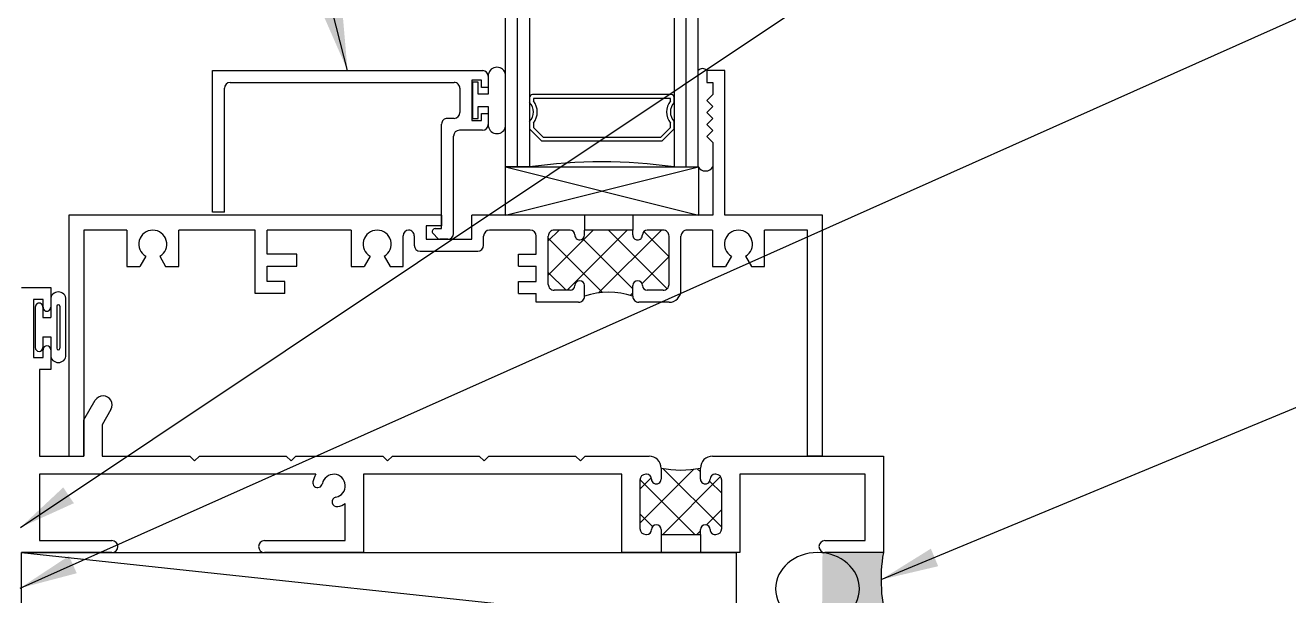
# Model space of a CAD drawing. Extents: x -129 to 26, y 0 to 100.
# Drawn here: x 6.87 to 13.42, y 21.73 to 24.69 of the extents above; entities that cross this region are included whole.
import ezdxf

# ---------------------------------------------------------------- set-up
doc = ezdxf.new("R2010")
doc.units = 0
doc.header["$LTSCALE"] = 1.5
doc.header["$MEASUREMENT"] = 0
doc.layers.get('0').update_dxf_attribs({"linetype": 'CONTINUOUS'})
for name, color, linetype in [('A-BACKER_ROD', 252, 'CONTINUOUS'), ('A-WINDOW_FRAME', 252, 'CONTINUOUS'), ('A-WOOD_FRAMING', 252, 'CONTINUOUS'), ('CLADDING', 252, 'CONTINUOUS'), ('TEXT', 7, 'CONTINUOUS')]:
    doc.layers.add(name, color=color, linetype=linetype)
doc.styles.add('DETAILS', font='sanss___.ttf', dxfattribs={"height": 1})
doc.dimstyles.new('TYVEKDETAILS', dxfattribs={"dimscale": 6, "dimtxt": 1.5, "dimasz": 0.1, "dimexe": 0.75, "dimexo": 0.75, "dimgap": 0.75, "dimtad": 0, "dimtih": 1, "dimtoh": 1, "dimdec": 4, "dimzin": 0, "dimtxsty": 'DETAILS', "dimcen": 0.0625, "dimazin": 3, "dimtfac": 1, "dimtdec": 4, "dimtofl": 0, "dimtmove": 0, "dimatfit": 3, "dimtolj": 1, "dimtzin": 0})

# ---------------------------------------------------------------- blocks, each defined once
blk = doc.blocks.new('*X1')
at = {"color": 0}
for p, q in [((0.8054553343512341, 1.335785420241145), (1.109669914110089, 1.639999999999999)), ((1.160183777301347, 1.314689956851569), (0.8348737341529162, 1.64)), ((1.323650429449553, 1.328), (1.011650429449554, 1.639999999999999)), ((1.421000000000001, 1.407427124746188), (1.18842712474619, 1.639999999999999)), ((1.421000000000001, 1.584203820042825), (1.365203820042828, 1.639999999999999)), ((0.7950000000000002, 1.502106781186548), (0.9256241983103207, 1.632730979496868)), ((0.9829999999999994, 1.336553390593273), (1.242129833729759, 1.595683224323033)), ((1.140166704677987, 1.316943399974624), (1.421000000000001, 1.597776695296638)), ((0.9350901355940304, 1.363006903262249), (0.7950000000000002, 1.503097038856279)), ((1.328, 1.328), (1.421000000000001, 1.421000000000001)), ((0.9966057934991148, 1.301491245357165), (0.9829999999999995, 1.31509703885628))]:
    blk.add_line(p, q, dxfattribs=at)

msp = doc.modelspace()

# ---------------------------------------------------------------- hatches: boundary and pattern name
at = {"layer": 'A-WINDOW_FRAME'}
h = msp.add_hatch(dxfattribs=at)
h.set_pattern_fill('NET', color=256, angle=45, style=0)
h.set_pattern_definition([(135, (11.3223281392198, 21.95791511640895), (0.08838834764831843, 0.08838834764831845), []), (45.00000000000001, (11.3223281392198, 21.95791511640895), (0.08838834764831845, -0.08838834764831843), [])])
edge = h.paths.add_edge_path()
edge.add_ellipse((10.0903281392198, 22.33391511640895), major_axis=(-0.02121320343559674, 0.02121320343559674), ratio=0.9999999999999281, start_angle=-45.00000000000199, end_angle=45.0000000000021, ccw=False)
edge.add_line((10.0903281392198, 22.36391511640894), (10.0953281392198, 22.36391511640894))
edge.add_ellipse((10.0953281392198, 22.33891511640894), major_axis=(0.01767766952966365, 0.01767766952966366), ratio=0.9999999999999614, start_angle=314.9999999999989, end_angle=405.0000000000011, ccw=False)
edge.add_ellipse((10.1453281392198, 22.33891511640894), major_axis=(-0.01767766952966276, 0.01767766952966277), ratio=0.9999999999999916, start_angle=45.00000000000026, end_angle=225.0000000000003)
edge.add_line((10.1703281392198, 22.33891511640895), (10.1703281392198, 22.39591511640895))
edge.add_ellipse((10.27232813921982, 22.89676263485461), major_axis=(-0.3614223545474021, 0.3614223545474022), ratio=0.9999999999999968, start_angle=123.4888593126488, end_angle=146.5111406873473)
edge.add_line((10.3743281392198, 22.39591511640894), (10.3743281392198, 22.33891511640895))
edge.add_ellipse((10.3993281392198, 22.33891511640895), major_axis=(0.01767766952966534, 0.01767766952966534), ratio=0.9999999999999128, start_angle=134.9999999999975, end_angle=314.9999999999975)
edge.add_ellipse((10.4493281392198, 22.33891511640894), major_axis=(-0.01767766952966277, 0.01767766952966276), ratio=0.9999999999999908, start_angle=-44.9999999999921, end_angle=45.00000000000023, ccw=False)
edge.add_line((10.4493281392198, 22.36391511640894), (10.4543281392198, 22.36391511640895))
edge.add_ellipse((10.4543281392198, 22.33391511640895), major_axis=(-0.02121320343559824, 0.02121320343559823), ratio=0.9999999999998455, start_angle=225.0000000000044, end_angle=315.00000000000915, ccw=False)
edge.add_line((10.4843281392198, 22.33391511640895), (10.4843281392198, 22.08191511640895))
edge.add_ellipse((10.4543281392198, 22.08191511640895), major_axis=(-0.02121320343559585, 0.02121320343559585), ratio=0.9999999999999523, start_angle=135.0000000000088, end_angle=225.0000000000014, ccw=False)
edge.add_line((10.45432813921981, 22.05191511640895), (10.44932813921981, 22.05191511640895))
edge.add_ellipse((10.4493281392198, 22.07691511640895), major_axis=(0.01767766952966276, 0.01767766952966277), ratio=0.9999999999999908, start_angle=134.9999999999997, end_angle=225.0000000000125, ccw=False)
edge.add_ellipse((10.3993281392198, 22.07691511640895), major_axis=(0.01767766952966344, 0.01767766952966344), ratio=0.9999999999999855, start_angle=314.9999999999996, end_angle=494.9999999999995)
edge.add_line((10.3743281392198, 22.07691511640895), (10.3743281392198, 22.05191511640895))
edge.add_line((10.3743281392198, 22.05191511640895), (10.1703281392198, 22.05191511640895))
edge.add_line((10.1703281392198, 22.05191511640895), (10.1703281392198, 22.07691511640894))
edge.add_ellipse((10.1453281392198, 22.07691511640894), major_axis=(0.0176776695296645, 0.0176776695296645), ratio=0.9999999999999362, start_angle=314.9999999999982, end_angle=494.9999999999981)
edge.add_ellipse((10.0953281392198, 22.07691511640895), major_axis=(0.01767766952966459, 0.01767766952966459), ratio=0.999999999999997, start_angle=225.0000000000082, end_angle=314.9999999999999, ccw=False)
edge.add_line((10.09532813921981, 22.05191511640895), (10.0903281392198, 22.05191511640895))
edge.add_ellipse((10.0903281392198, 22.08191511640895), major_axis=(-0.02121320343559736, 0.02121320343559735), ratio=0.9999999999999291, start_angle=45.00000000000199, end_angle=135.0000000000048, ccw=False)
edge.add_line((10.0603281392198, 22.08191511640895), (10.0603281392198, 22.33391511640895))
at = {"layer": 'CLADDING', "linetype": 'CONTINUOUS'}
h = msp.add_hatch(color=7, dxfattribs=at)
edge = h.paths.add_edge_path()
edge.add_ellipse((10.98121215870003, 21.77043253950237), major_axis=(0.2173511991718442, 0), ratio=0.8626591466456877, start_angle=-83.53117110699009, end_angle=82.15406217874943, ccw=False)
edge.add_line((11.00569952202941, 21.58412629658924), (11.34360034791078, 21.58412629658924))
edge.add_arc((12.1481225346865, 21.81741111831845), 0.8376620780861633, 170.3439335681095, 196.1704107650004, ccw=False)
edge.add_line((11.3223281392198, 21.95791511640895), (11.01932813921981, 21.95791511640895))
edge.add_line((11.01932813921981, 21.95791511640895), (11.01088274414113, 21.95617729760472))

# ---------------------------------------------------------------- linework, layer by layer
at = {"layer": 'A-BACKER_ROD', "extrusion": (0, 0, -1)}
msp.add_ellipse((10.98121215870003, 21.77043253950237, 8.93999048238438e-09), major_axis=(0.2173511991718442, 0), ratio=0.8626591466456877, dxfattribs=at)
at = {"layer": 'A-WINDOW_FRAME'}
for p, q in [((9.36432813921988, 23.95791511640895, 8.93999048238442e-09), (9.36432813921988, 27.40957396182063, 8.93999048238442e-09)), ((9.42632813921988, 23.95791511640895, 8.93999048238442e-09), (9.42632813921988, 27.40957396182063, 8.93999048238442e-09)), ((9.488328139219881, 27.40957396182063, 8.93999048238442e-09), (9.488328139219881, 23.95791511640895, 8.93999048238442e-09)), ((10.2383281392198, 27.40925376423096, 8.93999048238442e-09), (10.2383281392198, 23.95791511640895, 8.93999048238442e-09)), ((10.3003281392198, 23.95791511640895, 8.93999048238442e-09), (10.3003281392198, 27.40925376423096, 8.93999048238442e-09)), ((10.3623281392198, 23.95791511640895, 8.93999048238442e-09), (10.3623281392198, 27.40925376423096, 8.93999048238442e-09)), ((7.844328139219797, 23.72291511640894, 8.93999048238442e-09), (7.844328139219801, 24.45793211640895, 8.93999048238442e-09)), ((7.844328139219801, 24.45793211640895, 8.93999048238442e-09), (9.245396212453278, 24.45793211640895, 8.93999048238442e-09)), ((10.5003281392198, 24.45791511640895, 8.93999048238442e-09), (10.4073281392198, 24.45791511640895, 8.93999048238442e-09)), ((10.4073281392198, 24.45791511640895, 8.93999048238442e-09), (10.4073281392198, 24.39591511640895, 8.93999048238442e-09)), ((10.5003281392198, 23.70791511640895, 8.93999048238442e-09), (10.5003281392198, 24.45791511640895, 8.93999048238442e-09)), ((7.906328139219797, 23.72291511640894, 8.93999048238442e-09), (7.9063281392198, 24.36593211640895, 8.93999048238442e-09)), ((7.936328139219801, 24.39593211640895, 8.93999048238442e-09), (9.097328139219803, 24.39593211640895, 8.93999048238442e-09)), ((9.127328139219802, 24.36593211640895, 8.93999048238442e-09), (9.127328139219802, 24.23995113544488, 8.93999048238442e-09)), ((9.189328139219802, 24.40795113544489, 8.93999048238442e-09), (9.189328139219802, 24.19795113544489, 8.93999048238442e-09)), ((9.239328139219802, 24.40795113544489, 8.93999048238442e-09), (9.189328139219802, 24.40795113544489, 8.93999048238442e-09)), ((9.239328139219802, 24.37045113544488, 8.93999048238442e-09), (9.239328139219802, 24.40795113544489, 8.93999048238442e-09)), ((9.2743281392198, 24.37045113544488, 8.93999048238442e-09), (9.239328139219802, 24.37045113544488, 8.93999048238442e-09)), ((9.2743281392198, 24.42795113544488, 8.93999048238442e-09), (9.2743281392198, 24.37045113544488, 8.93999048238442e-09)), ((10.4073281392198, 24.39591511640895, 8.93999048238442e-09), (10.4383281392198, 24.39591511640895, 8.93999048238442e-09)), ((10.4383281392198, 24.39591511640895, 8.93999048238442e-09), (10.4383281392198, 24.33291511640895, 8.93999048238442e-09)), ((9.488328139219842, 24.31791511640895, 8.93999048238442e-09), (9.48832813921984, 24.29291511640895, 8.93999048238442e-09)), ((10.22332813921984, 24.33291511640895, 8.93999048238442e-09), (9.50332813921984, 24.33291511640895, 8.93999048238442e-09)), ((10.21832813921984, 24.31291511640895, 8.93999048238442e-09), (9.50832813921984, 24.31291511640895, 8.93999048238442e-09)), ((9.50832813921984, 24.31291511640895, 8.93999048238442e-09), (9.50832813921984, 24.30036074287425, 8.93999048238442e-09)), ((10.21832813921984, 24.30036074287435, 8.93999048238442e-09), (10.21832813921984, 24.31291511640895, 8.93999048238442e-09)), ((10.23832813921984, 24.29291511640895, 8.93999048238442e-09), (10.23832813921984, 24.31791511640895, 8.93999048238442e-09)), ((10.4383281392198, 24.33291511640895, 8.93999048238442e-09), (10.4073281392198, 24.30191511640895, 8.93999048238442e-09)), ((10.4383281392198, 24.27091511640895, 8.93999048238442e-09), (10.4073281392198, 24.30191511640895, 8.93999048238442e-09)), ((9.239328139219802, 24.19795113544489, 8.93999048238442e-09), (9.239328139219802, 24.23545113544489, 8.93999048238442e-09)), ((9.239328139219802, 24.23545113544489, 8.93999048238442e-09), (9.2743281392198, 24.23545113544489, 8.93999048238442e-09)), ((9.2743281392198, 24.23545113544489, 8.93999048238442e-09), (9.2743281392198, 24.17795113544488, 8.93999048238442e-09)), ((10.4383281392198, 24.27091511640895, 8.93999048238442e-09), (10.4073281392198, 24.23991511640894, 8.93999048238442e-09)), ((10.4383281392198, 24.20891511640895, 8.93999048238442e-09), (10.4073281392198, 24.23991511640894, 8.93999048238442e-09)), ((9.0323281392198, 23.63791511640894, 8.93999048238442e-09), (9.032328139219793, 24.17995113544488, 8.93999048238442e-09)), ((9.097328139219803, 24.20995113544488, 8.93999048238442e-09), (9.062328139219792, 24.20995113544488, 8.93999048238442e-09)), ((9.189328139219802, 24.19795113544489, 8.93999048238442e-09), (9.239328139219802, 24.19795113544489, 8.93999048238442e-09)), ((9.488328139219831, 24.19291511640895, 8.93999048238442e-09), (9.48832813921984, 24.15491511640895, 8.93999048238442e-09)), ((9.508328139219834, 24.18546948994365, 8.93999048238442e-09), (9.508328139219838, 24.16319938765641, 8.93999048238442e-09)), ((10.21832813921984, 24.16319938765641, 8.93999048238442e-09), (10.21832813921984, 24.18546948994358, 8.93999048238442e-09)), ((10.23832813921984, 24.15491511640895, 8.93999048238442e-09), (10.23832813921984, 24.19291511640898, 8.93999048238442e-09)), ((10.4383281392198, 24.20891511640895, 8.93999048238442e-09), (10.4073281392198, 24.17791511640895, 8.93999048238442e-09)), ((10.4383281392198, 24.14691511640895, 8.93999048238442e-09), (10.4073281392198, 24.17791511640895, 8.93999048238442e-09)), ((9.094328139219801, 23.61291511640894, 8.93999048238442e-09), (9.094328139219801, 24.11795113544488, 8.93999048238442e-09)), ((9.244328139219801, 24.14795113544488, 8.93999048238442e-09), (9.124328139219799, 24.14795113544488, 8.93999048238442e-09)), ((9.48832813921984, 24.15491511640895, 8.93999048238442e-09), (9.550328139219841, 24.09291511640895, 8.93999048238442e-09)), ((9.508328139219838, 24.16319938765641, 8.93999048238442e-09), (9.558612410467305, 24.11291511640895, 8.93999048238442e-09)), ((9.558612410467305, 24.11291511640895, 8.93999048238442e-09), (10.16804386797238, 24.11291511640895, 8.93999048238442e-09)), ((10.16804386797238, 24.11291511640895, 8.93999048238442e-09), (10.21832813921984, 24.16319938765641, 8.93999048238442e-09)), ((10.17632813921984, 24.09291511640895, 8.93999048238442e-09), (10.23832813921984, 24.15491511640895, 8.93999048238442e-09)), ((10.4383281392198, 24.14691511640895, 8.93999048238442e-09), (10.4073281392198, 24.11591511640895, 8.93999048238442e-09)), ((10.4383281392198, 24.08491511640894, 8.93999048238442e-09), (10.4073281392198, 24.11591511640895, 8.93999048238442e-09)), ((9.550328139219841, 24.09291511640895, 8.93999048238442e-09), (10.17632813921984, 24.09291511640895, 8.93999048238442e-09)), ((10.4383281392198, 24.08491511640894, 8.93999048238442e-09), (10.4383281392198, 23.70791511640895, 8.93999048238442e-09)), ((9.42632813921988, 23.95791511640895, 8.93999048238442e-09), (9.36432813921988, 23.95791511640895, 8.93999048238442e-09)), ((9.364328139219879, 23.70791511640895, 8.93999048238442e-09), (10.36432813921988, 23.95791511640895, 8.93999048238442e-09)), ((9.364328139219879, 23.95791511640895, 8.93999048238442e-09), (10.36432813921988, 23.70791511640895, 8.93999048238442e-09)), ((9.364328139219879, 23.95791511640895, 8.93999048238442e-09), (10.36432813921988, 23.95791511640895, 8.93999048238442e-09)), ((9.364328139219879, 23.70791511640895, 8.93999048238442e-09), (9.364328139219879, 23.95791511640895, 8.93999048238442e-09)), ((9.488328139219881, 23.95791511640895, 8.93999048238442e-09), (9.42632813921988, 23.95791511640895, 8.93999048238442e-09)), ((10.2383281392198, 23.95791511640895, 8.93999048238442e-09), (10.3003281392198, 23.95791511640895, 8.93999048238442e-09)), ((10.3003281392198, 23.95791511640895, 8.93999048238442e-09), (10.3623281392198, 23.95791511640895, 8.93999048238442e-09)), ((10.36432813921988, 23.95791511640895, 8.93999048238442e-09), (10.36432813921988, 23.70791511640895, 8.93999048238442e-09)), ((7.906328139219797, 23.72291511640894, 8.93999048238442e-09), (7.844328139219797, 23.72291511640894, 8.93999048238442e-09)), ((7.100328139219801, 23.70791511640895, 8.93999048238442e-09), (7.100328139219801, 22.45791511640895, 8.93999048238442e-09)), ((9.0323281392198, 23.70791511640895, 8.93999048238442e-09), (7.100328139219801, 23.70791511640895, 8.93999048238442e-09)), ((9.0323281392198, 23.65291511640895, 8.93999048238442e-09), (8.952328139219802, 23.65291511640895, 8.93999048238442e-09)), ((8.952328139219802, 23.65291511640895, 8.93999048238442e-09), (8.952328139219802, 23.58291511640895, 8.93999048238442e-09)), ((9.0323281392198, 23.70791511640895, 8.93999048238442e-09), (9.0323281392198, 23.65291511640895, 8.93999048238442e-09)), ((9.773328139219803, 23.70791511640895, 8.93999048238442e-09), (9.188328139219802, 23.70791511640895, 8.93999048238442e-09)), ((9.188328139219802, 23.58291511640895, 8.93999048238442e-09), (9.188328139219802, 23.70791511640895, 8.93999048238442e-09)), ((10.36432813921988, 23.70791511640895, 8.93999048238442e-09), (9.364328139219879, 23.70791511640895, 8.93999048238442e-09)), ((9.773328139219803, 23.70791511640895, 8.93999048238442e-09), (9.7733281392198, 23.62991511640895, 8.93999048238442e-09)), ((10.4383281392198, 23.70791511640895, 8.93999048238442e-09), (10.0233281392198, 23.70791511640895, 8.93999048238442e-09)), ((10.0233281392198, 23.70791511640895, 8.93999048238442e-09), (10.0233281392198, 23.62991511640895, 8.93999048238442e-09)), ((11.0063281392198, 23.70791511640895, 8.93999048238442e-09), (10.5003281392198, 23.70791511640895, 8.93999048238442e-09)), ((11.0063281392198, 22.45791511640895, 8.93999048238442e-09), (11.0063281392198, 23.70791511640895, 8.93999048238442e-09)), ((7.178328139219801, 23.62991511640895, 8.93999048238442e-09), (7.178328139219801, 22.45791511640895, 8.93999048238442e-09)), ((7.400828139219801, 23.62991511640895, 8.93999048238442e-09), (7.178328139219801, 23.62991511640895, 8.93999048238442e-09)), ((7.400828139219801, 23.62991511640895, 8.93999048238442e-09), (7.400828139219801, 23.44191511640895, 8.93999048238442e-09)), ((8.065328139219801, 23.62991511640895, 8.93999048238442e-09), (7.669828139219803, 23.62991511640895, 8.93999048238442e-09)), ((7.669828139219803, 23.44191511640895, 8.93999048238442e-09), (7.669828139219803, 23.62991511640895, 8.93999048238442e-09)), ((8.065328139219801, 23.30091511640895, 8.93999048238442e-09), (8.065328139219801, 23.62991511640895, 8.93999048238442e-09)), ((8.127328139219802, 23.50491511640895, 8.93999048238442e-09), (8.127328139219802, 23.62991511640895, 8.93999048238442e-09)), ((8.563828139219801, 23.62991511640895, 8.93999048238442e-09), (8.127328139219802, 23.62991511640895, 8.93999048238442e-09)), ((8.563828139219801, 23.62991511640895, 8.93999048238442e-09), (8.563828139219801, 23.44191511640895, 8.93999048238442e-09)), ((8.832828139219803, 23.44191511640895, 8.93999048238442e-09), (8.832828139219803, 23.60116511640895, 8.93999048238442e-09)), ((8.861578139219802, 23.62991511640895, 8.93999048238442e-09), (8.861578139219802, 23.62991511640895, 8.93999048238442e-09)), ((8.8903281392198, 23.60116511640895, 8.93999048238442e-09), (8.8903281392198, 23.55191511640895, 8.93999048238442e-09)), ((8.952328139219802, 23.58291511640895, 8.93999048238442e-09), (9.188328139219802, 23.58291511640895, 8.93999048238442e-09)), ((9.013421537501994, 23.58730851469114, 8.93999048238442e-09), (8.988421537502003, 23.61230851469114, 8.93999048238442e-09)), ((8.9990281392198, 23.63791511640894, 8.93999048238442e-09), (9.0323281392198, 23.63791511640894, 8.93999048238442e-09)), ((9.064328139219798, 23.58291511640894, 8.93999048238442e-09), (9.02402813921979, 23.58291511640894, 8.93999048238442e-09)), ((9.250328139219803, 23.55191511640895, 8.93999048238442e-09), (9.250328139219803, 23.59891511640895, 8.93999048238442e-09)), ((9.4923281392198, 23.62991511640895, 8.93999048238442e-09), (9.281328139219802, 23.62991511640895, 8.93999048238442e-09)), ((9.5233281392198, 23.50491511640895, 8.93999048238442e-09), (9.5233281392198, 23.59891511640895, 8.93999048238442e-09)), ((9.5853281392198, 23.34891511640895, 8.93999048238442e-09), (9.5853281392198, 23.59891511640895, 8.93999048238442e-09)), ((9.698328139219804, 23.62991511640895, 8.93999048238442e-09), (9.6163281392198, 23.62991511640895, 8.93999048238442e-09)), ((9.723328139219802, 23.60491511640895, 8.93999048238442e-09), (9.723328139219802, 23.60491511640895, 8.93999048238442e-09)), ((9.748328139219801, 23.57991511640895, 8.93999048238442e-09), (9.748328139219801, 23.57991511640895, 8.93999048238442e-09)), ((9.7733281392198, 23.60491511640895, 8.93999048238442e-09), (9.7733281392198, 23.62991511640895, 8.93999048238442e-09)), ((10.0233281392198, 23.62991511640895, 8.93999048238442e-09), (9.7733281392198, 23.62991511640895, 8.93999048238442e-09)), ((10.0233281392198, 23.60491511640895, 8.93999048238442e-09), (10.0233281392198, 23.62991511640895, 8.93999048238442e-09)), ((10.0483281392198, 23.57991511640895, 8.93999048238442e-09), (10.0483281392198, 23.57991511640895, 8.93999048238442e-09)), ((10.0733281392198, 23.60491511640895, 8.93999048238442e-09), (10.0733281392198, 23.60491511640895, 8.93999048238442e-09)), ((10.1803281392198, 23.62991511640895, 8.93999048238442e-09), (10.0983281392198, 23.62991511640895, 8.93999048238442e-09)), ((10.2113281392198, 23.34891511640895, 8.93999048238442e-09), (10.2113281392198, 23.59891511640895, 8.93999048238442e-09)), ((10.2733281392198, 23.31791511640895, 8.93999048238442e-09), (10.2733281392198, 23.59891511640895, 8.93999048238442e-09)), ((10.4368281392198, 23.62991511640895, 8.93999048238442e-09), (10.3043281392198, 23.62991511640895, 8.93999048238442e-09)), ((10.4368281392198, 23.62991511640895, 8.93999048238442e-09), (10.4368281392198, 23.44191511640895, 8.93999048238442e-09)), ((10.9283281392198, 23.62991511640895, 8.93999048238442e-09), (10.7058281392198, 23.62991511640895, 8.93999048238442e-09)), ((10.7058281392198, 23.44191511640895, 8.93999048238442e-09), (10.7058281392198, 23.62991511640895, 8.93999048238442e-09)), ((10.9283281392198, 22.45791511640895, 8.93999048238442e-09), (10.9283281392198, 23.62991511640895, 8.93999048238442e-09)), ((8.921328139219803, 23.52091511640895, 8.93999048238442e-09), (9.219328139219801, 23.52091511640895, 8.93999048238442e-09)), ((7.499078139219801, 23.49462827463458, 8.93999048238442e-09), (7.468644183128401, 23.44191511640895, 8.93999048238442e-09)), ((7.571578139219802, 23.49462827463458, 8.93999048238442e-09), (7.602012095311203, 23.44191511640895, 8.93999048238442e-09)), ((8.282328139219803, 23.50491511640895, 8.93999048238442e-09), (8.127328139219802, 23.50491511640895, 8.93999048238442e-09)), ((8.282328139219803, 23.44291511640895, 8.93999048238442e-09), (8.282328139219803, 23.50491511640895, 8.93999048238442e-09)), ((8.662078139219801, 23.49462827463458, 8.93999048238442e-09), (8.631644183128401, 23.44191511640895, 8.93999048238442e-09)), ((8.7345781392198, 23.49462827463458, 8.93999048238442e-09), (8.765012095311203, 23.44191511640895, 8.93999048238442e-09)), ((9.430328139219803, 23.50491511640895, 8.93999048238442e-09), (9.523328139219803, 23.50491511640895, 8.93999048238442e-09)), ((9.430328139219803, 23.44291511640895, 8.93999048238442e-09), (9.430328139219803, 23.50491511640895, 8.93999048238442e-09)), ((10.5350781392198, 23.49462827463458, 8.93999048238442e-09), (10.5046441831284, 23.44191511640895, 8.93999048238442e-09)), ((10.6075781392198, 23.49462827463458, 8.93999048238442e-09), (10.6380120953112, 23.44191511640895, 8.93999048238442e-09)), ((7.400828139219801, 23.44191511640895, 8.93999048238442e-09), (7.468644183128401, 23.44191511640895, 8.93999048238442e-09)), ((7.602012095311203, 23.44191511640895, 8.93999048238442e-09), (7.669828139219803, 23.44191511640895, 8.93999048238442e-09)), ((8.127328139219802, 23.36291511640895, 8.93999048238442e-09), (8.127328139219802, 23.44291511640895, 8.93999048238442e-09)), ((8.127328139219802, 23.44291511640895, 8.93999048238442e-09), (8.282328139219803, 23.44291511640895, 8.93999048238442e-09)), ((8.563828139219801, 23.44191511640895, 8.93999048238442e-09), (8.631644183128401, 23.44191511640895, 8.93999048238442e-09)), ((8.765012095311203, 23.44191511640895, 8.93999048238442e-09), (8.832828139219803, 23.44191511640895, 8.93999048238442e-09)), ((9.430328139219803, 23.44291511640895, 8.93999048238442e-09), (9.523328139219803, 23.44291511640895, 8.93999048238442e-09)), ((9.523328139219803, 23.36291511640895, 8.93999048238442e-09), (9.523328139219803, 23.44291511640895, 8.93999048238442e-09)), ((10.4368281392198, 23.44191511640895, 8.93999048238442e-09), (10.5046441831284, 23.44191511640895, 8.93999048238442e-09)), ((10.6380120953112, 23.44191511640895, 8.93999048238442e-09), (10.7058281392198, 23.44191511640895, 8.93999048238442e-09)), ((6.854328139219803, 23.33291511640895, 8.93999048238442e-09), (7.006328139219802, 23.33291511640895, 8.93999048238442e-09)), ((7.006328139219802, 23.33291511640895, 8.93999048238442e-09), (7.006328139219806, 23.22991511640895, 8.93999048238442e-09)), ((8.220328139219802, 23.36291511640895, 8.93999048238442e-09), (8.127328139219802, 23.36291511640895, 8.93999048238442e-09)), ((8.220328139219802, 23.30091511640895, 8.93999048238442e-09), (8.220328139219802, 23.36291511640895, 8.93999048238442e-09)), ((9.430328139219803, 23.30091511640895, 8.93999048238442e-09), (9.430328139219803, 23.36291511640895, 8.93999048238442e-09)), ((9.430328139219803, 23.36291511640895, 8.93999048238442e-09), (9.523328139219803, 23.36291511640895, 8.93999048238442e-09)), ((9.698328139219804, 23.31791511640895, 8.93999048238442e-09), (9.6163281392198, 23.31791511640895, 8.93999048238442e-09)), ((9.723328139219802, 23.34291511640895, 8.93999048238442e-09), (9.723328139219802, 23.34291511640895, 8.93999048238442e-09)), ((9.748328139219801, 23.36791511640894, 8.93999048238442e-09), (9.748328139219801, 23.36791511640894, 8.93999048238442e-09)), ((9.773328139219803, 23.28691511640895, 8.93999048238442e-09), (9.773328139219803, 23.34291511640895, 8.93999048238442e-09)), ((10.0233281392198, 23.28691511640895, 8.93999048238442e-09), (10.0233281392198, 23.34291511640895, 8.93999048238442e-09)), ((10.0483281392198, 23.36791511640894, 8.93999048238442e-09), (10.0483281392198, 23.36791511640894, 8.93999048238442e-09)), ((10.0733281392198, 23.34291511640895, 8.93999048238442e-09), (10.0733281392198, 23.34291511640895, 8.93999048238442e-09)), ((10.1803281392198, 23.31791511640895, 8.93999048238442e-09), (10.0983281392198, 23.31791511640895, 8.93999048238442e-09)), ((6.916328139219804, 23.26991511640895, 8.93999048238442e-09), (6.916328139219804, 22.96991511640895, 8.93999048238442e-09)), ((6.966328139219801, 23.26991511640895, 8.93999048238442e-09), (6.916328139219804, 23.26991511640895, 8.93999048238442e-09)), ((6.966328139219803, 23.22991511640895, 8.93999048238442e-09), (6.966328139219801, 23.26991511640895, 8.93999048238442e-09)), ((7.005961150592785, 23.26991511640895, 8.93999048238442e-09), (7.005961150592785, 23.17636245029784, 8.93999048238442e-09)), ((8.220328139219802, 23.30091511640895, 8.93999048238442e-09), (8.065328139219801, 23.30091511640895, 8.93999048238442e-09)), ((9.430328139219803, 23.30091511640895, 8.93999048238442e-09), (9.523328139219803, 23.30091511640895, 8.93999048238442e-09)), ((9.523328139219803, 23.25591511640895, 8.93999048238442e-09), (9.523328139219803, 23.30091511640895, 8.93999048238442e-09)), ((9.7423281392198, 23.25591511640895, 8.93999048238442e-09), (9.523328139219803, 23.25591511640895, 8.93999048238442e-09)), ((10.2113281392198, 23.25591511640895, 8.93999048238442e-09), (10.0543281392198, 23.25591511640895, 8.93999048238442e-09)), ((6.925961150592784, 23.23136245029784, 8.93999048238442e-09), (6.925961150592784, 23.02136245029785, 8.93999048238442e-09)), ((6.965961150592786, 23.23136245029784, 8.93999048238442e-09), (6.965961150592786, 23.17636245029784, 8.93999048238442e-09)), ((7.037961150592785, 23.23536245029785, 8.93999048238442e-09), (7.037961150592785, 23.01736245029785, 8.93999048238442e-09)), ((7.053961150592784, 23.23536245029785, 8.93999048238442e-09), (7.053961150592784, 23.01736245029785, 8.93999048238442e-09)), ((6.965961150592786, 23.17636245029784, 8.93999048238442e-09), (7.005961150592785, 23.17636245029784, 8.93999048238442e-09)), ((6.965961150592786, 23.07636245029784, 8.93999048238442e-09), (6.965961150592786, 23.02136245029785, 8.93999048238442e-09)), ((6.965961150592786, 23.07636245029784, 8.93999048238442e-09), (7.005961150592785, 23.07636245029784, 8.93999048238442e-09)), ((7.005961150592785, 23.07636245029784, 8.93999048238442e-09), (7.005961150592785, 22.96991511640895, 8.93999048238442e-09)), ((6.966328139219803, 22.96991511640895, 8.93999048238442e-09), (6.966328139219803, 23.00991511640895, 8.93999048238442e-09)), ((7.006328139219802, 23.00991511640895, 8.93999048238442e-09), (7.006328139219804, 22.90691511640895, 8.93999048238442e-09)), ((6.916328139219804, 22.96991511640895, 8.93999048238442e-09), (6.966328139219803, 22.96991511640895, 8.93999048238442e-09)), ((6.948328139219804, 22.90691511640895, 8.93999048238442e-09), (6.948328139219804, 22.45791511640895, 8.93999048238442e-09)), ((7.006328139219804, 22.90691511640895, 8.93999048238442e-09), (6.948328139219804, 22.90691511640895, 8.93999048238442e-09)), ((7.178328139219802, 22.64591511640895, 8.93999048238442e-09), (7.236929191542549, 22.74741511640895, 8.93999048238442e-09)), ((7.318335579498287, 22.70041511640895, 8.93999048238442e-09), (7.272328139219802, 22.62072789232042, 8.93999048238442e-09)), ((7.178328139219801, 22.45791511640895, 8.93999048238442e-09), (7.178328139219802, 22.64591511640895, 8.93999048238442e-09)), ((7.272328139219802, 22.62072789232042, 8.93999048238442e-09), (7.272328139219802, 22.45791511640895, 8.93999048238442e-09)), ((6.948328139219804, 22.45791511640895, 8.93999048238442e-09), (7.178328139219801, 22.45791511640895, 8.93999048238442e-09)), ((7.100328139219801, 22.45791511640895, 8.93999048238442e-09), (7.178328139219801, 22.45791511640895, 8.93999048238442e-09)), ((7.272328139219802, 22.45791511640895, 8.93999048238442e-09), (7.727328139219804, 22.45791511640895, 8.93999048238442e-09)), ((7.727328139219804, 22.45791511640895, 8.93999048238442e-09), (7.752328139219802, 22.43291511640895, 8.93999048238442e-09)), ((7.752328139219802, 22.43291511640895, 8.93999048238442e-09), (7.777328139219801, 22.45791511640895, 8.93999048238442e-09)), ((7.777328139219801, 22.45791511640895, 8.93999048238442e-09), (8.227328139219804, 22.45791511640895, 8.93999048238442e-09)), ((8.227328139219804, 22.45791511640895, 8.93999048238442e-09), (8.252328139219802, 22.43291511640895, 8.93999048238442e-09)), ((8.252328139219802, 22.43291511640895, 8.93999048238442e-09), (8.2773281392198, 22.45791511640895, 8.93999048238442e-09)), ((8.2773281392198, 22.45791511640895, 8.93999048238442e-09), (8.727328139219802, 22.45791511640895, 8.93999048238442e-09)), ((8.727328139219802, 22.45791511640895, 8.93999048238442e-09), (8.752328139219802, 22.43291511640895, 8.93999048238442e-09)), ((8.752328139219802, 22.43291511640895, 8.93999048238442e-09), (8.7773281392198, 22.45791511640895, 8.93999048238442e-09)), ((8.7773281392198, 22.45791511640895, 8.93999048238442e-09), (9.227328139219802, 22.45791511640895, 8.93999048238442e-09)), ((9.227328139219802, 22.45791511640895, 8.93999048238442e-09), (9.252328139219802, 22.43291511640895, 8.93999048238442e-09)), ((9.252328139219802, 22.43291511640895, 8.93999048238442e-09), (9.2773281392198, 22.45791511640895, 8.93999048238442e-09)), ((9.2773281392198, 22.45791511640895, 8.93999048238442e-09), (9.726700912450664, 22.45791511640895, 8.93999048238442e-09)), ((9.726700912450664, 22.45791511640895, 8.93999048238442e-09), (9.751700912450662, 22.43291511640895, 8.93999048238442e-09)), ((9.751700912450662, 22.43291511640895, 8.93999048238442e-09), (9.776700912450663, 22.45791511640895, 8.93999048238442e-09)), ((9.776700912450663, 22.45791511640895, 8.93999048238442e-09), (10.1083281392198, 22.45791511640895, 8.93999048238442e-09)), ((10.4363281392198, 22.45791511640894, 8.93999048238442e-09), (11.3223281392198, 22.45791511640895, 8.93999048238442e-09)), ((11.0063281392198, 22.45791511640895, 8.93999048238442e-09), (10.9283281392198, 22.45791511640895, 8.93999048238442e-09)), ((11.3223281392198, 22.45791511640895, 8.93999048238442e-09), (11.3223281392198, 21.95791511640895, 8.93999048238442e-09)), ((6.948328139219804, 22.36391511640894, 8.93999048238442e-09), (6.948328139219802, 22.01991511640895, 8.93999048238442e-09)), ((8.381132694646851, 22.36391511640894, 8.93999048238442e-09), (6.948328139219804, 22.36391511640894, 8.93999048238442e-09)), ((8.627328139219802, 22.36391511640895, 8.93999048238442e-09), (8.627328139219802, 21.95791511640895, 8.93999048238442e-09)), ((9.966328139219799, 22.36391511640895, 8.93999048238442e-09), (8.627328139219802, 22.36391511640895, 8.93999048238442e-09)), ((9.966328139219799, 21.95791511640894, 8.93999048238442e-09), (9.966328139219799, 22.36391511640895, 8.93999048238442e-09)), ((10.0603281392198, 22.33391511640895, 8.93999048238442e-09), (10.0603281392198, 22.08191511640895, 8.93999048238442e-09)), ((10.0953281392198, 22.36391511640894, 8.93999048238442e-09), (10.0903281392198, 22.36391511640894, 8.93999048238442e-09)), ((10.1703281392198, 22.39591511640895, 8.93999048238442e-09), (10.1703281392198, 22.33891511640894, 8.93999048238442e-09)), ((10.3743281392198, 22.33891511640894, 8.93999048238442e-09), (10.3743281392198, 22.39591511640895, 8.93999048238442e-09)), ((10.4543281392198, 22.36391511640895, 8.93999048238442e-09), (10.4493281392198, 22.36391511640894, 8.93999048238442e-09)), ((10.4843281392198, 22.08191511640895, 8.93999048238442e-09), (10.4843281392198, 22.33391511640895, 8.93999048238442e-09)), ((11.2283281392198, 22.36391511640895, 8.93999048238442e-09), (10.5783281392198, 22.36391511640895, 8.93999048238442e-09)), ((10.5783281392198, 22.36391511640895, 8.93999048238442e-09), (10.5783281392198, 21.95791511640895, 8.93999048238442e-09)), ((11.2283281392198, 22.01991511640895, 8.93999048238442e-09), (11.2283281392198, 22.36391511640895, 8.93999048238442e-09)), ((8.533328139219801, 22.01991511640895, 8.93999048238442e-09), (8.533328139219801, 22.21171967183602, 8.93999048238442e-09)), ((10.1703281392198, 22.07691511640895, 8.93999048238442e-09), (10.1703281392198, 22.05191511640895, 8.93999048238442e-09)), ((10.3743281392198, 22.05191511640895, 8.93999048238442e-09), (10.3743281392198, 22.07691511640895, 8.93999048238442e-09)), ((6.948328139219802, 22.01991511640895, 8.93999048238442e-09), (7.3233281392198, 22.01991511640895, 8.93999048238442e-09)), ((8.114622450606294, 22.01991511640895, 8.93999048238442e-09), (8.533328139219801, 22.01991511640895, 8.93999048238442e-09)), ((10.0903281392198, 22.05191511640895, 8.93999048238442e-09), (10.0953281392198, 22.05191511640895, 8.93999048238442e-09)), ((10.1703281392198, 22.05191511640895, 8.93999048238442e-09), (10.1703281392198, 21.95791511640895, 8.93999048238442e-09)), ((10.1703281392198, 22.05191511640895, 8.93999048238442e-09), (10.3743281392198, 22.05191511640895, 8.93999048238442e-09)), ((10.3743281392198, 22.05191511640895, 8.93999048238442e-09), (10.3743281392198, 21.95791511640895, 8.93999048238442e-09)), ((10.4493281392198, 22.05191511640895, 8.93999048238442e-09), (10.4543281392198, 22.05191511640895, 8.93999048238442e-09)), ((11.0193281392198, 22.01991511640895, 8.93999048238442e-09), (11.2283281392198, 22.01991511640895, 8.93999048238442e-09)), ((7.3233281392198, 21.95791511640895, 8.93999048238442e-09), (6.854328139219803, 21.95791511640895, 8.93999048238442e-09)), ((8.627328139219802, 21.95791511640895, 8.93999048238442e-09), (8.114622450606294, 21.95791511640895, 8.93999048238442e-09)), ((10.1703281392198, 21.95791511640895, 8.93999048238442e-09), (9.966328139219799, 21.95791511640894, 8.93999048238442e-09)), ((10.3743281392198, 21.95791511640895, 8.93999048238442e-09), (10.1703281392198, 21.95791511640895, 8.93999048238442e-09)), ((10.5783281392198, 21.95791511640895, 8.93999048238442e-09), (10.3743281392198, 21.95791511640895, 8.93999048238442e-09)), ((11.3223281392198, 21.95791511640895, 8.93999048238442e-09), (11.0193281392198, 21.95791511640895, 8.93999048238442e-09))]:
    msp.add_line(p, q, dxfattribs=at)
at = {"layer": 'A-WINDOW_FRAME', "linetype": 'CONTINUOUS'}
msp.add_line((7.085328139219801, 22.98280978418674, 8.93999048238442e-09), (7.085328139219801, 23.26991511640895, 8.93999048238442e-09), dxfattribs=at)
at = {"layer": 'A-WINDOW_FRAME', "elevation": 8.93999048238442e-09}
msp.add_lwpolyline([(9.222538192704434, 24.39755074679546), (9.192538192704433, 24.39755074679546), (9.192538192704436, 24.20835152409433), (9.222538192704434, 24.20835152409432), (9.222538192704434, 24.27145113544489), (9.274328139219802, 24.27145113544489), (9.274328139219802, 24.16895113544489, 0.8444444444437201), (9.36432813921988, 24.16895113544489), (9.36432813921988, 24.43695113544489, 0.8444444444437201), (9.274328139219802, 24.43695113544489), (9.274328139219802, 24.33445113544489), (9.222538192704434, 24.33445113544489)], format="xyb", close=True, dxfattribs=at)
msp.add_lwpolyline([(9.222538192704434, 24.39755074679546), (9.192538192704433, 24.39755074679546), (9.192538192704436, 24.20835152409433), (9.222538192704434, 24.20835152409432), (9.222538192704434, 24.27145113544489), (9.274328139219802, 24.27145113544489), (9.274328139219802, 24.16895113544489, 0.8444444444437201), (9.36432813921988, 24.16895113544489), (9.36432813921988, 24.43695113544489, 0.8444444444437201), (9.274328139219802, 24.43695113544489), (9.274328139219802, 24.33445113544489), (9.222538192704434, 24.33445113544489)], format="xyb", close=True, dxfattribs=at)
at = {"layer": 'A-WINDOW_FRAME'}
for centre, radius, start, end in [((9.244328139219801, 24.42795113544488, 8.93999048238442e-09), 0.03000000000000028, 359.9999999999975, 87.95969920375727), ((10.3848281392198, 24.43777954545842, 8.93999048238442e-09), 0.03019422490318169, 41.82581517390936, 138.1741848260902), ((7.936328139219801, 24.36593211640895, 8.93999048238442e-09), 0.03, 90, 179.9999999999997), ((9.097328139219803, 24.36593211640895, 8.93999048238442e-09), 0.03, 359.9999999999999, 90), ((9.50332813921984, 24.31791511640895, 8.93999048238442e-09), 0.01499999999999968, 90, 180), ((9.435828139219822, 24.24291511640896, 8.93999048238442e-09), 0.09249999999996211, 321.6083326381894, 38.39166736180536), ((10.29082813921976, 24.24291511640897, 8.93999048238442e-09), 0.09249999999994156, 141.6083326381159, 218.3916673618841), ((10.22332813921984, 24.31791511640895, 8.93999048238442e-09), 0.01499999999999968, 6.361109362927034e-15, 90), ((9.097328139219801, 24.23995113544488, 8.93999048238442e-09), 0.03, 270, 359.9999999999999), ((9.435828139219884, 24.24291511640896, 8.93999048238442e-09), 0.0724999999999622, 316.3971810272669, 43.60281897272292), ((10.29082813921978, 24.24291511640897, 8.93999048238442e-09), 0.07249999999994144, 136.3971810272709, 223.6028189727291), ((9.062328139219792, 24.17995113544488, 8.93999048238442e-09), 0.03, 90, 180.0000000000008), ((9.244328139219803, 24.17795113544488, 8.93999048238442e-09), 0.02999999999999758, 270, 6.361109362927034e-15), ((9.1243281392198, 24.11795113544488, 8.93999048238442e-09), 0.03, 90, 180), ((9.863328139219842, 21.3403986200416, 8.93999048238442e-09), 2.64424235060918, 81.84696567616088, 98.15303432383917), ((10.4003281392198, 23.9820832814378, 8.93999048238442e-09), 0.04503443350217795, 212.456537517251, 327.5434624827489), ((7.5353281392198, 23.55741511640895, 8.93999048238442e-09), 0.0725, 299.9999999999995, 240.0000000000001), ((8.698328139219804, 23.55741511640895, 8.93999048238442e-09), 0.0725, 299.9999999999995, 240.0000000000001), ((8.861578139219802, 23.60116511640895, 8.93999048238442e-09), 0.02875, 90.00000000000092, 180), ((8.861578139219802, 23.60116511640895, 8.93999048238442e-09), 0.02875, 7.016477563892661e-15, 90.00000000000092), ((8.9990281392198, 23.62291511640894, 8.93999048238442e-09), 0.01499999999999792, 90, 225.0000000000016), ((9.02402813921979, 23.59791511640895, 8.93999048238442e-09), 0.0149999999999999, 225, 270), ((9.0643281392198, 23.61291511640894, 8.93999048238442e-09), 0.03, 270, 359.9999999999999), ((9.281328139219802, 23.59891511640895, 8.93999048238442e-09), 0.031, 90, 180), ((9.4923281392198, 23.59891511640895, 8.93999048238442e-09), 0.031, 1.342386648224333e-13, 89.99999999999991), ((9.6163281392198, 23.59891511640895, 8.93999048238442e-09), 0.031, 89.9999999999998, 180), ((9.698328139219804, 23.60491511640895, 8.93999048238442e-09), 0.025, 7.016477563892661e-15, 90), ((9.748328139219801, 23.60491511640895, 8.93999048238442e-09), 0.025, 179.999999999999, 270), ((9.748328139219801, 23.60491511640895, 8.93999048238442e-09), 0.025, 270.0000000000005, 5.159052265980553e-13), ((10.0483281392198, 23.60491511640895, 8.93999048238442e-09), 0.025, 180.0000000000005, 270.000000000001), ((10.0483281392198, 23.60491511640895, 8.93999048238442e-09), 0.025, 270, 5.159052265980553e-13), ((10.0983281392198, 23.60491511640895, 8.93999048238442e-09), 0.025, 90.0000000000002, 180), ((10.1803281392198, 23.59891511640895, 8.93999048238442e-09), 0.031, 359.9999999999999, 90.0000000000002), ((10.3043281392198, 23.59891511640895, 8.93999048238442e-09), 0.031, 90, 180.0000000000001), ((10.5713281392198, 23.55741511640895, 8.93999048238442e-09), 0.0725, 299.9999999999995, 240.0000000000001), ((8.921328139219803, 23.55191511640895, 8.93999048238442e-09), 0.031, 180, 270), ((9.219328139219801, 23.55191511640895, 8.93999048238442e-09), 0.031, 270.0000000000001, 7.016477563892661e-15), ((9.6163281392198, 23.34891511640895, 8.93999048238442e-09), 0.031, 180.0000000000002, 270.0000000000002), ((9.698328139219804, 23.34291511640895, 8.93999048238442e-09), 0.025, 270, 7.016477563892661e-15), ((9.748328139219801, 23.34291511640895, 8.93999048238442e-09), 0.025, 90, 180), ((9.748328139219801, 23.34291511640895, 8.93999048238442e-09), 0.025, 2.360164146292659e-13, 90), ((10.0483281392198, 23.34291511640895, 8.93999048238442e-09), 0.025, 90, 180), ((10.0483281392198, 23.34291511640895, 8.93999048238442e-09), 0.025, 7.016477563892661e-15, 89.99999999999899), ((10.0983281392198, 23.34291511640895, 8.93999048238442e-09), 0.025, 180, 269.9999999999993), ((10.1803281392198, 23.34891511640895, 8.93999048238442e-09), 0.031, 269.9999999999995, 7.016477563892661e-15), ((10.2113281392198, 23.31791511640895, 8.93999048238442e-09), 0.062, 269.9999999999998, 8.334978991901706e-14), ((6.945961150592812, 23.23136245029787, 8.93999048238442e-09), 0.0199999999999747, 359.9999999999313, 180.0000000000688), ((9.7423281392198, 23.28691511640895, 8.93999048238442e-09), 0.031, 270, 3.377941644360985e-13), ((9.898328139219803, 22.93109404463407, 8.93999048238442e-09), 0.3771387478356304, 70.64361654300615, 109.356383456994), ((10.0543281392198, 23.28691511640895, 8.93999048238442e-09), 0.031, 179.9999999999997, 269.9999999999999), ((6.986328139219804, 23.22991511640895, 8.93999048238442e-09), 0.02000000000000197, 180.0000000000025, 2.557165963896668e-12), ((7.045961150592785, 23.23536245029785, 8.93999048238442e-09), 0.008000000000000007, 7.016477563892661e-15, 180), ((6.945961150592812, 23.02136245029785, 8.93999048238442e-09), 0.0199999999999747, 180.0000000000013, 359.9999999999987), ((6.986328139219802, 23.00991511640895, 8.93999048238442e-09), 0.01999999999999957, 1.272221872585407e-14, 180), ((7.045961150592785, 23.01736245029785, 8.93999048238442e-09), 0.008000000000000007, 180, 7.016477563892661e-15), ((7.277632385520418, 22.72391511640895, 8.93999048238442e-09), 0.04700000000000051, 329.9999999999993, 149.9999999999999), ((10.1083281392198, 22.39591511640895, 8.93999048238442e-09), 0.06199999999999983, 8.205831078175873e-13, 90), ((10.4363281392198, 22.39591511640895, 8.93999048238442e-09), 0.06199999999999983, 90, 179.999999999998), ((8.47332813921979, 22.303915116409, 8.93999048238442e-09), 0.1099999999999788, 146.9442688491724, 168.9616406469442), ((8.473328139219802, 22.30391511640895, 8.93999048238442e-09), 0.05999999999999981, 281.0383593530805, 168.9616406469187), ((10.0903281392198, 22.33391511640895, 8.93999048238442e-09), 0.03000000000000025, 90, 180), ((10.0953281392198, 22.33891511640894, 8.93999048238442e-09), 0.02499999999999991, 6.361109362927034e-15, 90), ((10.1453281392198, 22.33891511640894, 8.93999048238442e-09), 0.02499999999999947, 180.0000000000012, 2.041916105499578e-12), ((10.27232813921982, 22.89676263485461, 8.93999048238442e-09), 0.5111283955457563, 258.488859312649, 281.5111406873475), ((10.3993281392198, 22.33891511640894, 8.93999048238442e-09), 0.02500000000000036, 179.9999999999992, 6.361109362927034e-15), ((10.4493281392198, 22.33891511640894, 8.93999048238442e-09), 0.02499999999999947, 90, 179.999999999998), ((10.4543281392198, 22.33391511640895, 8.93999048238442e-09), 0.03000000000000025, 6.361109362927034e-15, 90), ((8.389900705739972, 22.32018973907642, 8.93999048238442e-09), 0.02500000000000013, 168.961640646919, 348.961640646919), ((8.489602761887276, 22.22048768292912, 8.93999048238442e-09), 0.02500000000000021, 101.0383593530821, 281.0383593530821), ((8.473328139219802, 22.30391511640895, 8.93999048238442e-09), 0.1100000000000002, 281.0383593530816, 303.0557311508537), ((10.0903281392198, 22.08191511640895, 8.93999048238442e-09), 0.0299999999999998, 180, 270), ((10.0953281392198, 22.07691511640895, 8.93999048238442e-09), 0.02499999999999947, 270, 7.156248033292914e-15), ((10.1453281392198, 22.07691511640895, 8.93999048238442e-09), 0.02499999999999991, 7.156248033292914e-15, 180), ((10.3993281392198, 22.07691511640895, 8.93999048238442e-09), 0.02499999999999991, 3.035044304786561e-12, 180.0000000000021), ((10.4493281392198, 22.07691511640895, 8.93999048238442e-09), 0.02499999999999991, 179.999999999998, 270), ((10.4543281392198, 22.08191511640895, 8.93999048238442e-09), 0.0299999999999998, 270, 7.156248033292914e-15), ((7.3233281392198, 21.98891511640895, 8.93999048238442e-09), 0.03100000000000014, 270, 90), ((8.114622450606294, 21.98891511640895, 8.93999048238442e-09), 0.03099999999999969, 90, 270), ((11.0193281392198, 21.98891511640895, 8.93999048238442e-09), 0.03100000000000014, 90, 270)]:
    msp.add_arc(centre, radius, start, end, dxfattribs=at)
at = {"layer": 'A-WINDOW_FRAME', "linetype": 'CONTINUOUS'}
for centre, start, end in [((7.045644644906293, 23.26991511640895, 8.93999048238442e-09), 7.016477563892661e-15, 180), ((7.045644644906293, 22.98280978418674, 8.93999048238442e-09), 180, 7.016477563892661e-15)]:
    msp.add_arc(centre, 0.03968349431350759, start, end, dxfattribs=at)
at = {"layer": 'A-WOOD_FRAMING'}
msp.add_line((6.854328139219803, 21.95791511640895, 8.93999048238442e-09), (10.55983433305392, 21.56139315272801, 8.93999048238442e-09), dxfattribs=at)
at = {"layer": 'A-WOOD_FRAMING', "elevation": 8.93999048238442e-09}
msp.add_lwpolyline([(10.55983433305392, 21.95791511640895), (10.55983433305392, 21.56139315272801), (6.854328139219805, 21.56139315272801), (6.854328139219803, 21.95791511640895), (10.55983433305392, 21.95791511640895)], dxfattribs=at)
at = {"layer": 'CLADDING', "linetype": 'CONTINUOUS'}
msp.add_line((11.01088274414113, 21.95617729760472, 8.93999048238438e-09), (11.0193281392198, 21.95791511640895, 8.93999048238442e-09), dxfattribs=at)
at = {"layer": 'CLADDING', "color": 7, "linetype": 'CONTINUOUS'}
msp.add_arc((12.14812253468651, 21.81741111831845, 8.93999048238442e-09), 0.8376620780861643, 170.3439335681096, 196.1704107650007, dxfattribs=at)

# ---------------------------------------------------------------- block references
at = {"layer": 'A-WINDOW_FRAME', "xscale": -1}
msp.add_blockref('*X1', (11.0063281392198, 21.98991511640894, 8.93999048238442e-09), dxfattribs=at)

# ---------------------------------------------------------------- leaders
at = {"layer": 'TEXT'}
for points in [[(6.849302006549664, 22.088218415471, 1.489998413730761e-09), (16.89592139228861, 28.79827239715762, 1.489998413730761e-09), (17.55435760801273, 28.79715515157642, 1.489998413730761e-09)], [(8.544862175836538, 24.45793211640895), (7.692520587359859, 27.80676423582162), (6.893088632207565, 27.80812884779473)], [(6.847064467385849, 21.77328745138207, 2.234997620596124e-09), (16.89510301555479, 26.25886856442171, 2.234997620596124e-09), (17.55435760801274, 26.25896517541842, 2.234997620596124e-09)], [(11.31046045660034, 21.81741111831845, 2.234997620596124e-09), (16.89510301555479, 24.13634630578859, 2.234997620596124e-09), (17.55435760801274, 24.13644291678529, 2.234997620596124e-09)]]:
    msp.add_leader(points, dimstyle='TYVEKDETAILS', override={"dimscale": 3, "dimfxl": 3}, dxfattribs=at)

doc.saveas('drawing.dxf')
